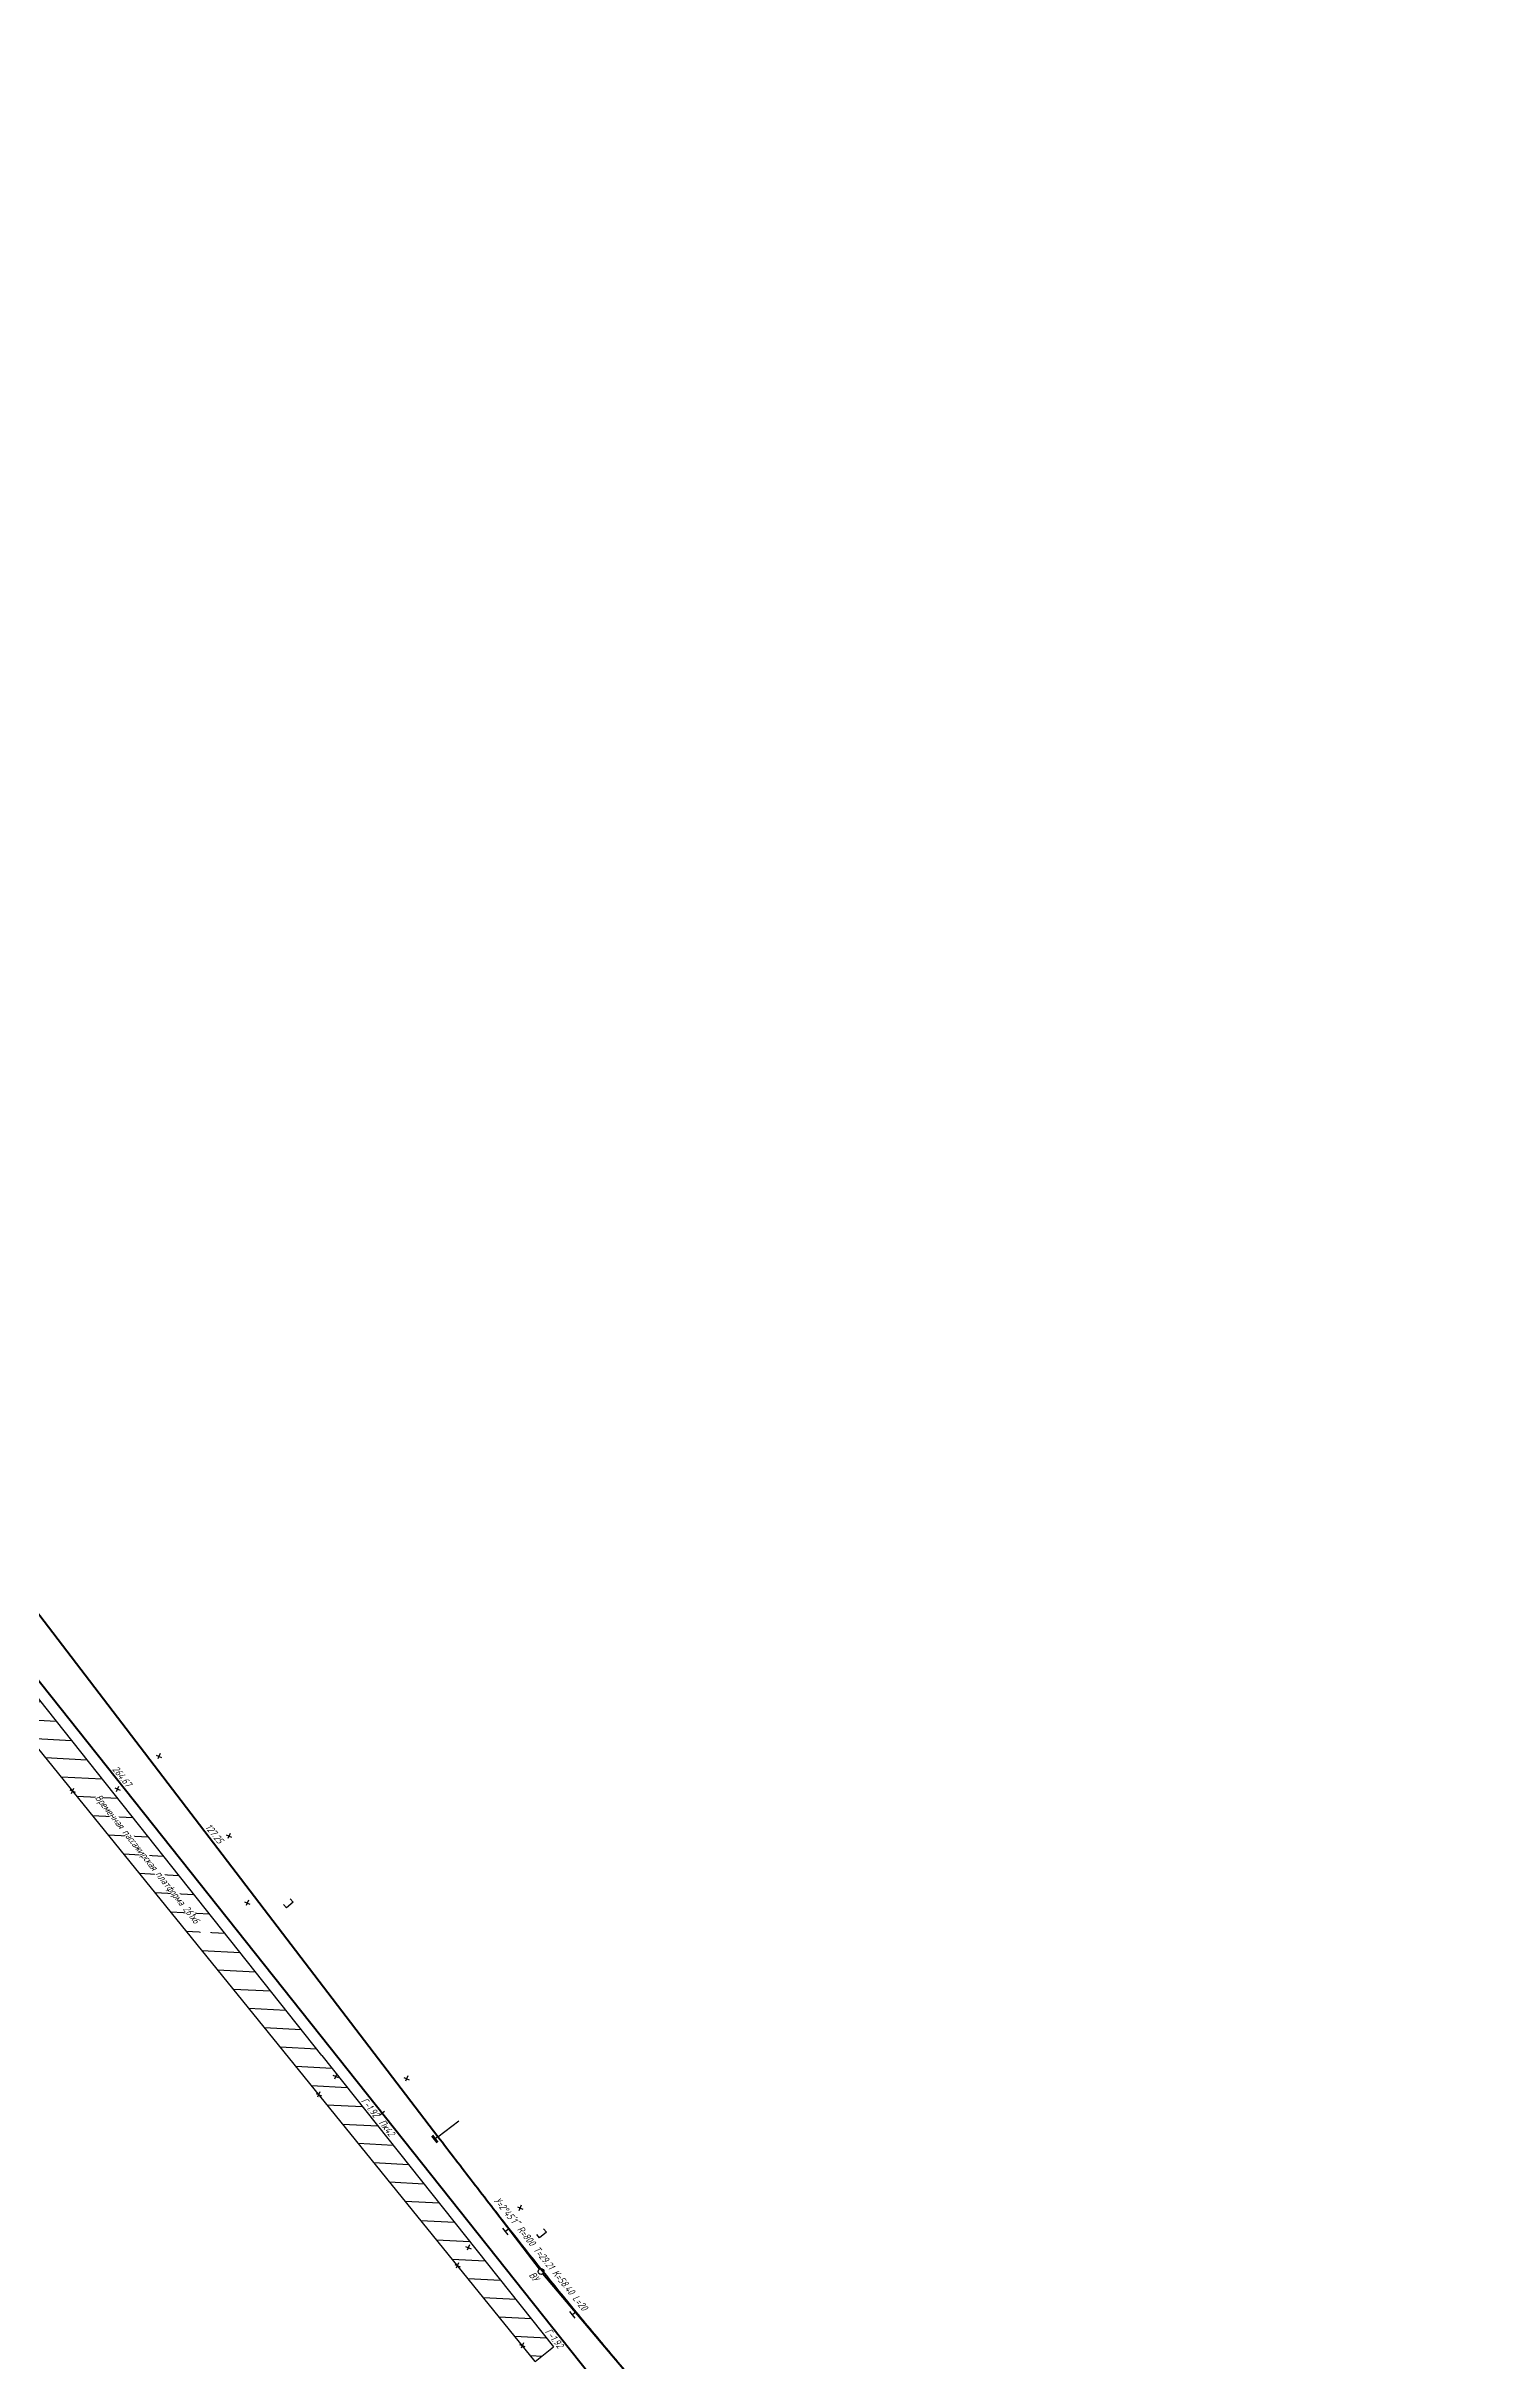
# Model space of a CAD drawing. Extents: x 8609 to 10186, y 10524 to 14399.
# Drawn here: x 8853.5 to 9102.2, y 13999.8 to 14398.4 of the extents above; entities that cross this region are included whole.
import ezdxf
from ezdxf.enums import TextEntityAlignment as Align

# ---------------------------------------------------------------- set-up
doc = ezdxf.new("R2010")
doc.units = 0
for name, color, linetype, lineweight in [('Зеленые временные иссо', 3, 'Continuous', 30), ('Зеленые кресты', 3, 'Continuous', 30), ('Зеленые параметры кривых', 3, 'Continuous', 30), ('Зеленые пути', 3, 'Continuous', 30), ('Зеленые пути габариты', 3, 'Continuous', 30), ('Зеленые пути пикетаж', 3, 'Continuous', 30), ('Зеленые пути прямые вставки', 3, 'Continuous', 30)]:
    doc.layers.add(name, color=color, linetype=linetype, lineweight=lineweight)
doc.styles.get("Standard").update_dxf_attribs({"font": 'spds.shx', "width": 0.9, "oblique": 15, "height": 1.25})
doc.styles.add('Параметры кривых', font='SPDS.shx', dxfattribs={"oblique": 15, "height": 2.5})
doc.styles.add('СПДС', font='spds.shx', dxfattribs={"width": 0.9, "oblique": 15, "height": 2.5})

# ---------------------------------------------------------------- blocks, each defined once
blk = doc.blocks.new('bufferStop')
at = {"color": 0, "linetype": 'ByBlock', "lineweight": -2}
for p, q in [((0, -1.5), (0, 1.5)), ((0, 1.5), (1.5, 1.5)), ((0, -1.5), (1.5, -1.5))]:
    blk.add_line(p, q, dxfattribs=at)
blk = doc.blocks.new('stationing')
at = {"color": 3, "lineweight": 30}
blk.add_line((0, 1), (0, -1), dxfattribs=at)
blk = doc.blocks.new('alignment_cc_sign')
at = {"color": 0, "linetype": 'ByBlock', "lineweight": -2}
for p, q in [((-1.5, 1.5), (1.5, 1.5)), ((0, 0), (0, 1.5))]:
    blk.add_line(p, q, dxfattribs=at)
blk = doc.blocks.new('alignment_tc_sign')
at = {"color": 0, "linetype": 'ByBlock', "lineweight": -2}
for p, q in [((-1.5, 1.5), (1.5, 1.5)), ((-1.5, 1), (1.5, 1)), ((0, 0), (0, 1))]:
    blk.add_line(p, q, dxfattribs=at)

msp = doc.modelspace()

# ---------------------------------------------------------------- hatches: boundary and pattern name
at = {"layer": 'Зеленые временные иссо', "lineweight": 30}
h = msp.add_hatch(dxfattribs=at)
h.set_pattern_fill('ANSI31', color=3, angle=132)
h.paths.add_polyline_path([(8778.18, 14207.11), (8773.62, 14203.63), (8788.51, 14183.93), (8791.87, 14186.65), (8801.07, 14175.07), (8797.95, 14172.59), (8812.88, 14152.93), (8816.46, 14155.8), (8847.21, 14117.74), (8844.11, 14115.24), (8937.66, 13999.86), (8940.81, 14002.37), (8900.95, 14052.54)])

# ---------------------------------------------------------------- linework, layer by layer
at = {"layer": 'Зеленые временные иссо', "color": 3, "lineweight": 30}
msp.add_line((8900.95, 14052.54), (8778.18, 14207.11), dxfattribs=at)
at = {"layer": 'Зеленые кресты', "color": 3, "lineweight": 30}
for p, q in [((8872.44, 14104.25, 157.01), (8873.36, 14103.84, 157.01)), ((8873.1, 14104.5, 157.01), (8872.7, 14103.59, 157.01)), ((8857.54, 14098.27), (8858.46, 14097.87)), ((8858.2, 14098.53), (8857.8, 14097.61)), ((8887.65, 14079.02), (8888.56, 14078.62)), ((8888.31, 14079.28), (8887.9, 14078.36)), ((8899.95, 14046.01), (8900.87, 14045.61)), ((8900.61, 14046.26), (8900.21, 14045.35)), ((8902.84, 14049.14), (8903.75, 14048.74)), ((8903.5, 14049.4), (8903.1, 14048.49)), ((8915.06, 14048.76), (8915.98, 14048.36)), ((8915.72, 14049.02), (8915.32, 14048.11)), ((8925.68, 14019.67), (8926.6, 14019.27)), ((8926.34, 14019.93), (8925.94, 14019.01)), ((8923.81, 14016.57), (8924.73, 14016.17)), ((8924.47, 14016.83), (8924.07, 14015.91))]:
    msp.add_line(p, q, dxfattribs=at)
at = {"layer": 'Зеленые пути', "color": 3, "lineweight": 30}
for q in [(8924.53, 14041.31), (8938.34, 14015.74)]:
    msp.add_line((8920.91, 14038.54), q, dxfattribs=at)
msp.add_circle((8938.65, 14015.35), 0.5, dxfattribs=at)

# ---------------------------------------------------------------- block references
for name, p, xscale, yscale, zscale, rotation in [('bufferStop', (8895.41, 14078.47), 0.4999999999999998, 0.4999999999999998, 0.4999999999999998, 130.2318949659742), ('alignment_tc_sign', (8920.91, 14038.54), 0.4999999999999998, 0.4999999999999998, 0.4999999999999998, 127.4113869661717), ('alignment_cc_sign', (8933.12, 14022.71), 0.5, 0.5, 0.5, 128.1275869421609), ('bufferStop', (8938.99, 14021.65), 0.4999999999999999, 0.4999999999999999, 0.4999999999999999, 129.3128653631058)]:
    msp.add_blockref(name, p, dxfattribs=dict(at, xscale=xscale, yscale=yscale, zscale=zscale, rotation=rotation))

# ---------------------------------------------------------------- next in the draw order: texts
at = {"layer": 'Зеленые пути габариты', "color": 3, "lineweight": 30, "insert": (8940.22, 14005.73), "char_height": 1.25, "attachment_point": 1, "rotation": 308.6252, "style": 'СПДС', "bg_fill": 3, "box_fill_scale": 1, "bg_fill_color": 256, "bg_fill_transparency": 0}
msp.add_mtext_dynamic_manual_height_columns('Г-1.92', width=0.3788, gutter_width=12.5, heights=[0], dxfattribs=at)

# ---------------------------------------------------------------- next in the draw order: linework, layer by layer
at = {"layer": 'Зеленые временные иссо', "color": 3, "lineweight": 30}
for p in [(8900.95, 14052.54), (8937.66, 13999.86)]:
    msp.add_line(p, (8940.81, 14002.37), dxfattribs=at)
msp.add_lwpolyline([(8937.66, 13999.86), (8844.11, 14115.24), (8847.21, 14117.74), (8816.46, 14155.8), (8812.88, 14152.93), (8797.95, 14172.59), (8801.07, 14175.07), (8791.87, 14186.65), (8788.51, 14183.93), (8773.62, 14203.63)], dxfattribs=at)
at = {"layer": 'Зеленые пути', "color": 3, "lineweight": 30}
msp.add_line((8957.48, 13993.03), (8938.97, 14014.96), dxfattribs=at)

# ---------------------------------------------------------------- next in the draw order: block references
at = {"layer": 'Зеленые пути', "color": 3, "lineweight": 30, "xscale": 0.5, "yscale": 0.5, "zscale": 0.5, "rotation": 129.4455129236499}
msp.add_blockref('alignment_cc_sign', (8944.65, 14008.36), dxfattribs=at)

# ---------------------------------------------------------------- next in the draw order: texts
at = {"layer": 'Зеленые пути габариты', "color": 3, "lineweight": 30, "insert": (8908.57, 14045.45), "char_height": 1.25, "attachment_point": 1, "rotation": 308.6252, "style": 'СПДС', "bg_fill": 3, "box_fill_scale": 1, "bg_fill_color": 256, "bg_fill_transparency": 0}
msp.add_mtext_dynamic_manual_height_columns('Г-1.92', width=0.3788, gutter_width=12.5, heights=[0], dxfattribs=at)

# ---------------------------------------------------------------- next in the draw order: linework, layer by layer
at = {"layer": 'Зеленые пути', "color": 3, "lineweight": 70, "flags": 128}
for points in [[(9102.24, 13775.61), (9044.18, 13863.95, 0.000326), (9037.31, 13874.39, 0.000977), (9030.41, 13884.81, 0.001628), (9023.46, 13895.2, 0.002279), (9016.42, 13905.54, 0.012029), (8982.58, 13952.31, 0.002279), (8974.97, 13962.22, 0.001628), (8967.27, 13972.07, 0.000977), (8959.53, 13981.88, 0.000326), (8951.76, 13991.67), (8787.13, 14198.92, 0.00125), (8780.9, 14206.74, 0.00375), (8774.59, 14214.5, 0.007729), (8764.55, 14226.25, 0.00375), (8757.88, 14233.7, 0.00125), (8751.13, 14241.08), (8678.21, 14320.6, -0.000417), (8671.45, 14327.97, -0.00125), (8664.72, 14335.37, -0.002152), (8656.1, 14344.98, -0.00125), (8649.48, 14352.47, -0.000417), (8642.88, 14359.98), (8609.16, 14398.4)], [(8957.48, 13993.03, -0.000781), (8951.04, 14000.67, -0.002344), (8944.65, 14008.36, -0.005751), (8933.12, 14022.71, -0.002344), (8926.99, 14030.61, -0.000781), (8920.91, 14038.54), (8843.6, 14139.62, 0.000521), (8837.52, 14147.55, 0.001563), (8831.4, 14155.47, 0.015506), (8783.91, 14212.75, 0.001563), (8777.26, 14220.22, 0.000521), (8770.59, 14227.67), (8768.11, 14230.42)]]:
    msp.add_lwpolyline(points, format="xyb", dxfattribs=at)

# ---------------------------------------------------------------- next in the draw order: block references
at = {"layer": 'Зеленые пути пикетаж', "color": 3, "lineweight": 30, "xscale": 0.5, "yscale": 0.5, "zscale": 0.5, "rotation": 308.4609871448839}
msp.add_blockref('stationing', (8911.3, 14042.6), dxfattribs=at)

# ---------------------------------------------------------------- next in the draw order: texts
at = {"layer": 'Зеленые пути пикетаж', "color": 3, "lineweight": 30, "oblique": 15, "width": 0.9}
msp.add_text('Пк42', height=1.25, rotation=308.461, dxfattribs=at).set_placement((8911.62, 14039.7), align=Align.CENTER)

# ---------------------------------------------------------------- next in the draw order: texts
at = {"layer": 'Зеленые параметры кривых', "color": 3, "lineweight": 30, "insert": (8931.49, 14028.26), "char_height": 1.25, "attachment_point": 1, "rotation": 308.7865, "style": 'Параметры кривых', "bg_fill": 3, "box_fill_scale": 1, "bg_fill_color": 256, "bg_fill_transparency": 0}
msp.add_mtext_dynamic_manual_height_columns('У=2°45\'1" R=800 T=29.21 K=58.40 L=20', width=30.8915, gutter_width=6.25, heights=[0], dxfattribs=at)
at = {"layer": 'Зеленые пути прямые вставки', "color": 3, "lineweight": 30, "char_height": 1.25, "attachment_point": 1, "rotation": 308.6252, "style": 'СПДС', "bg_fill": 3, "box_fill_scale": 1, "bg_fill_color": 256, "bg_fill_transparency": 0}
for s, width, insert in [('264.67', 1.9695, (8865.78, 14102.55)), ('127.25', 2.7076, (8881.76, 14092.58))]:
    msp.add_mtext_dynamic_manual_height_columns(s, width=width, gutter_width=6.25, heights=[0], dxfattribs=dict(at, insert=insert))

# ---------------------------------------------------------------- next in the draw order: linework, layer by layer
at = {"layer": 'Зеленые кресты', "color": 3, "lineweight": 30}
for p, q in [((8865.3, 14098.61), (8866.21, 14098.21)), ((8865.96, 14098.87), (8865.55, 14097.95)), ((8884.48, 14090.52), (8885.4, 14090.12)), ((8885.14, 14090.78), (8884.74, 14089.87)), ((8934.58, 14026.49), (8935.5, 14026.09)), ((8935.24, 14026.75), (8934.84, 14025.83)), ((8934.97, 14002.82), (8935.88, 14002.42)), ((8935.63, 14003.07), (8935.22, 14002.16))]:
    msp.add_line(p, q, dxfattribs=at)

# ---------------------------------------------------------------- next in the draw order: texts
at = {"layer": 'Зеленые параметры кривых', "color": 3, "lineweight": 30, "insert": (8937.47, 14015.49), "char_height": 1.25, "attachment_point": 1, "rotation": 308.7225, "bg_fill": 3, "box_fill_scale": 1, "bg_fill_color": 256, "bg_fill_transparency": 0}
msp.add_mtext_dynamic_manual_height_columns('ВУ', width=0.6642, gutter_width=6.25, heights=[0], dxfattribs=at)

# ---------------------------------------------------------------- next in the draw order: texts
at = {"layer": 'Зеленые временные иссо', "color": 3, "lineweight": 30, "insert": (8862.82, 14097.64), "char_height": 1.25, "attachment_point": 1, "rotation": 308.3255, "bg_fill": 3, "box_fill_scale": 1, "bg_fill_color": 256, "bg_fill_transparency": 0}
msp.add_mtext_dynamic_manual_height_columns('Временная пассажирская платформа 261х6', width=31.9811, gutter_width=6.25, heights=[0], dxfattribs=at)

doc.saveas('drawing.dxf')
